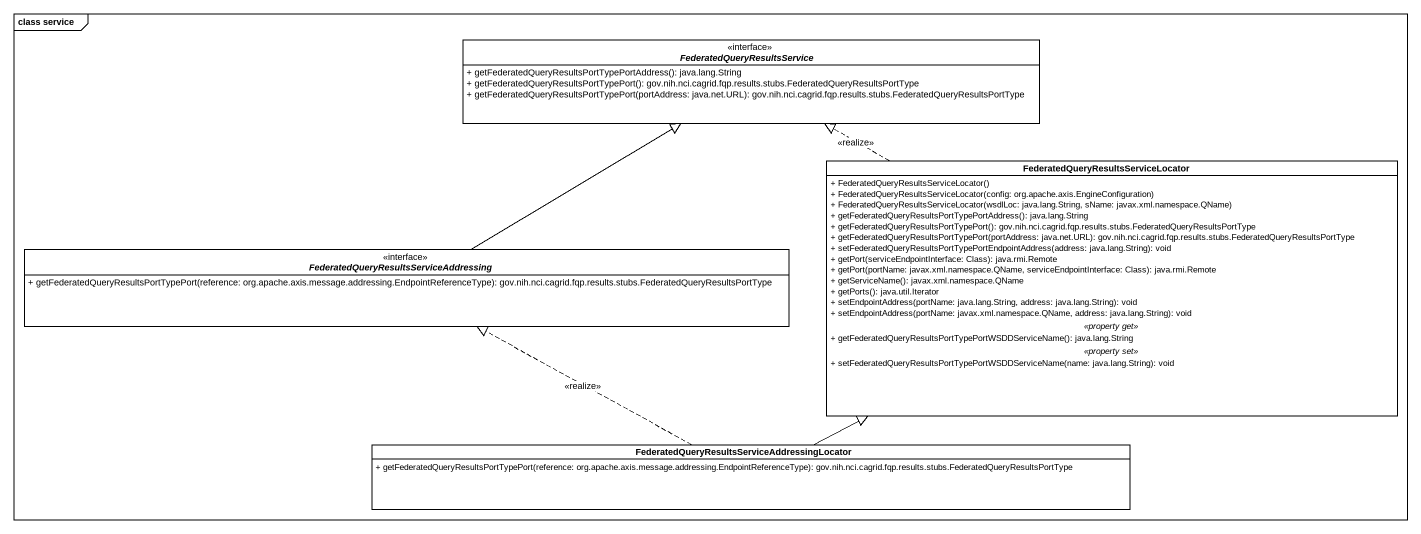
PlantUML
@startuml
mainframe class service
hide circle
hide empty members
skinparam classAttributeIconSize 0
interface FederatedQueryResultsService <<interface>> {
  + getFederatedQueryResultsPortTypePortAddress(): java.lang.String
  + getFederatedQueryResultsPortTypePort(): gov.nih.nci.cagrid.fqp.results.stubs.FederatedQueryResultsPortType
  + getFederatedQueryResultsPortTypePort(portAddress: java.net.URL): gov.nih.nci.cagrid.fqp.results.stubs.FederatedQueryResultsPortType
}
class "FederatedQueryResultsServiceLocator" as FederatedQueryResultsService_2 {
  + FederatedQueryResultsServiceLocator()
  + FederatedQueryResultsServiceLocator(config: org.apache.axis.EngineConfiguration)
  + FederatedQueryResultsServiceLocator(wsdlLoc: java.lang.String, sName: javax.xml.namespace.QName)
  + getFederatedQueryResultsPortTypePortAddress(): java.lang.String
  + getFederatedQueryResultsPortTypePort(): gov.nih.nci.cagrid.fqp.results.stubs.FederatedQueryResultsPortType
  + getFederatedQueryResultsPortTypePort(portAddress: java.net.URL): gov.nih.nci.cagrid.fqp.results.stubs.FederatedQueryResultsPortType
  + setFederatedQueryResultsPortTypePortEndpointAddress(address: java.lang.String): void
  + getPort(serviceEndpointInterface: Class): java.rmi.Remote
  + getPort(portName: javax.xml.namespace.QName, serviceEndpointInterface: Class): java.rmi.Remote
  + getServiceName(): javax.xml.namespace.QName
  + getPorts(): java.util.Iterator
  + setEndpointAddress(portName: java.lang.String, address: java.lang.String): void
  + setEndpointAddress(portName: javax.xml.namespace.QName, address: java.lang.String): void
  .. <<property get>> ..
  + getFederatedQueryResultsPortTypePortWSDDServiceName(): java.lang.String
  .. <<property set>> ..
  + setFederatedQueryResultsPortTypePortWSDDServiceName(name: java.lang.String): void
}
interface "FederatedQueryResultsServiceAddressing" as FederatedQueryResultsService_3 <<interface>> {
  + getFederatedQueryResultsPortTypePort(reference: org.apache.axis.message.addressing.EndpointReferenceType): gov.nih.nci.cagrid.fqp.results.stubs.FederatedQueryResultsPortType
}
class "FederatedQueryResultsServiceAddressingLocator" as FederatedQueryResultsService_4 {
  + getFederatedQueryResultsPortTypePort(reference: org.apache.axis.message.addressing.EndpointReferenceType): gov.nih.nci.cagrid.fqp.results.stubs.FederatedQueryResultsPortType
}
FederatedQueryResultsService_2 .left.|> FederatedQueryResultsService : <<realize>>
FederatedQueryResultsService_3 -right-|> FederatedQueryResultsService
FederatedQueryResultsService_4 -right-|> FederatedQueryResultsService_2
FederatedQueryResultsService_4 .left.|> FederatedQueryResultsService_3 : <<realize>>
@enduml
